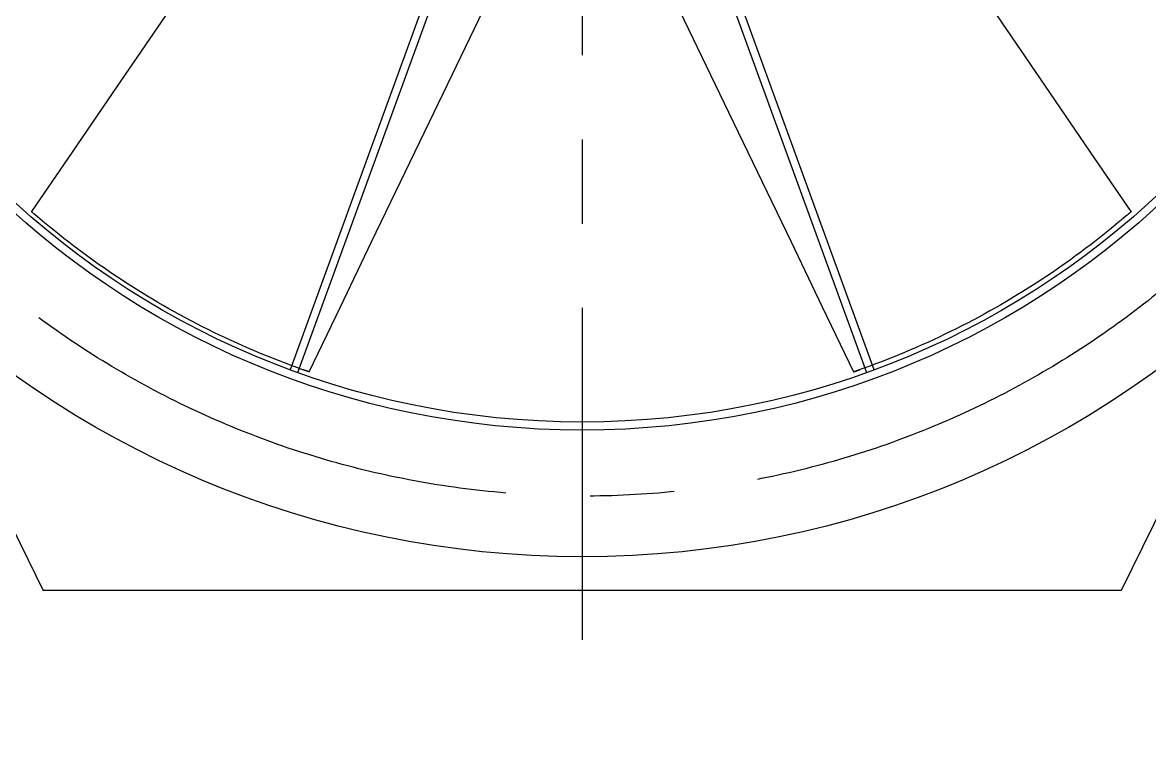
# Model space of a CAD drawing. Header units: millimetres. Extents: x -69382 to 174843, y -46375 to 101648.
# Drawn here: x -65534 to -64698, y -12287 to -11746 of the extents above; entities that cross this region are included whole.
import ezdxf

# ---------------------------------------------------------------- set-up
doc = ezdxf.new("R2010")
doc.units = ezdxf.units.MM
doc.header["$LTSCALE"] = 1000
doc.linetypes.add('A-DASHD01', pattern=[0.75, 0.5, -0.25])
doc.linetypes.add('CENTER2', pattern=[1.125, 0.75, -0.125, 0.125, -0.125])
doc.layers.add('1', color=3, linetype='Continuous')
doc.layers.add('CS-HIDL', color=2, linetype='A-DASHD01')

# ---------------------------------------------------------------- blocks, each defined once
blk = doc.blocks.new('새G')
at = {"color": 3, "linetype": 'Continuous'}
for p, q in [((-216.58, -586.28), (-71.22, -186.89)), ((-65.58, -188.94), (-210.94, -588.33)), ((210.94, -588.33), (65.58, -188.94)), ((71.22, -186.89), (216.58, -586.28))]:
    blk.add_line(p, q, dxfattribs=at)
blk = doc.blocks.new('IMPELLER')
for p, q in [((23328.55, 14191.71), (23328.59, 14191.68)), ((23938.52, 14072.69), (23938.57, 14072.71))]:
    blk.add_line(p, q)
at = {"flags": 128}
for points in [[(23328.55, 14191.71), (23358.72, 14235.86), (23388.88, 14280.02), (23449.18, 14368.36), (23569.77, 14545.06)], [(23903.44, 14545.06), (24024.01, 14368.34), (24084.3, 14280), (24114.47, 14235.84), (24144.65, 14191.69)], [(23720.09, 14458.27), (23627.34, 14265.5), (23580.97, 14169.11), (23557.81, 14120.91), (23534.67, 14072.7)], [(23938.52, 14072.69), (23915.37, 14120.9), (23892.21, 14169.1), (23845.85, 14265.49), (23753.12, 14458.27)], [(23328.59, 14191.68), (23328.61, 14191.65), (23328.64, 14191.62), (23328.67, 14191.58), (23328.71, 14191.54), (23328.76, 14191.5), (23328.81, 14191.45), (23328.86, 14191.4), (23328.91, 14191.35), (23328.96, 14191.3), (23329.02, 14191.25), (23329.08, 14191.2), (23329.13, 14191.15), (23329.19, 14191.1), (23329.25, 14191.05), (23329.31, 14190.99), (23329.37, 14190.94), (23329.43, 14190.89), (23329.49, 14190.84), (23329.55, 14190.78), (23329.61, 14190.73), (23329.67, 14190.68), (23329.73, 14190.63), (23329.79, 14190.58), (23329.85, 14190.53)], [(23329.85, 14190.53), (23329.95, 14190.44), (23330.05, 14190.35), (23330.15, 14190.27), (23330.25, 14190.18), (23330.35, 14190.1), (23330.45, 14190.01), (23330.55, 14189.93), (23330.65, 14189.85), (23330.75, 14189.76), (23330.86, 14189.68), (23330.96, 14189.59), (23331.06, 14189.51), (23331.16, 14189.42), (23331.26, 14189.34), (23331.36, 14189.25), (23331.46, 14189.17), (23331.56, 14189.09), (23331.66, 14189), (23331.76, 14188.92), (23331.86, 14188.84), (23331.96, 14188.75), (23332.06, 14188.67), (23332.16, 14188.59), (23332.26, 14188.5)], [(23943.15, 14074.3), (23947.78, 14075.95), (23952.31, 14077.61), (23956.82, 14079.29), (23961.31, 14081.01), (23965.77, 14082.76), (23970.2, 14084.54), (23974.62, 14086.35), (23979.02, 14088.19), (23983.4, 14090.06), (23987.76, 14091.97), (23992.1, 14093.9), (23996.43, 14095.87), (24000.73, 14097.87), (24005.02, 14099.9), (24009.28, 14101.96), (24013.53, 14104.06), (24017.75, 14106.18), (24021.96, 14108.33), (24026.15, 14110.52), (24030.31, 14112.73), (24034.46, 14114.98), (24038.59, 14117.25), (24042.71, 14119.56), (24046.8, 14121.89), (24050.87, 14124.26), (24054.93, 14126.66), (24058.96, 14129.09), (24062.98, 14131.54), (24066.97, 14134.03), (24070.95, 14136.54), (24074.9, 14139.09), (24078.82, 14141.66), (24082.73, 14144.26), (24086.61, 14146.88), (24090.48, 14149.54), (24094.31, 14152.22), (24098.13, 14154.93), (24101.92, 14157.66), (24105.69, 14160.43), (24109.44, 14163.21), (24113.16, 14166.03), (24116.85, 14168.86), (24120.52, 14171.72), (24124.16, 14174.61), (24127.77, 14177.51), (24131.34, 14180.43), (24134.88, 14183.37), (24138.4, 14186.33), (24141.8, 14189.23), (24144.64, 14191.69)], [(24143.24, 14190.44), (24143.14, 14190.35), (24143.05, 14190.27), (24142.95, 14190.19), (24142.85, 14190.11), (24142.76, 14190.03), (24142.66, 14189.95), (24142.56, 14189.86), (24142.47, 14189.78), (24142.37, 14189.7), (24142.28, 14189.62), (24142.18, 14189.54), (24142.08, 14189.46), (24141.99, 14189.37), (24141.89, 14189.29), (24141.8, 14189.21), (24141.7, 14189.13), (24141.6, 14189.05), (24141.51, 14188.97), (24141.41, 14188.89), (24141.32, 14188.81), (24141.22, 14188.73), (24141.13, 14188.65), (24141.03, 14188.57), (24140.93, 14188.49)], [(24144.61, 14191.66), (24144.58, 14191.63), (24144.55, 14191.6), (24144.51, 14191.56), (24144.46, 14191.52), (24144.41, 14191.47), (24144.36, 14191.42), (24144.31, 14191.37), (24144.25, 14191.32), (24144.19, 14191.27), (24144.13, 14191.21), (24144.07, 14191.16), (24144.01, 14191.1), (24143.94, 14191.05), (24143.88, 14190.99), (24143.82, 14190.94), (24143.75, 14190.88), (24143.69, 14190.82), (24143.62, 14190.77), (24143.56, 14190.71), (24143.5, 14190.66), (24143.43, 14190.6), (24143.37, 14190.55), (24143.3, 14190.49), (24143.24, 14190.44)], [(23332.26, 14188.5), (23336, 14185.32), (23339.7, 14182.22), (23343.41, 14179.16), (23347.15, 14176.13), (23350.89, 14173.14), (23354.65, 14170.19), (23358.43, 14167.27), (23362.22, 14164.38), (23366.03, 14161.53), (23369.86, 14158.7), (23373.71, 14155.91), (23377.58, 14153.15), (23381.46, 14150.42), (23385.36, 14147.73), (23389.28, 14145.06), (23393.22, 14142.43), (23397.17, 14139.83), (23401.13, 14137.27), (23405.12, 14134.73), (23409.12, 14132.23), (23413.14, 14129.76), (23417.18, 14127.32), (23421.23, 14124.91), (23425.3, 14122.54), (23429.39, 14120.19), (23433.49, 14117.88), (23437.61, 14115.6), (23441.75, 14113.35), (23445.9, 14111.13), (23450.06, 14108.95), (23454.24, 14106.8), (23458.43, 14104.68), (23462.63, 14102.6), (23466.85, 14100.55), (23471.08, 14098.53), (23475.32, 14096.55), (23479.57, 14094.6), (23483.84, 14092.68), (23488.12, 14090.8), (23492.4, 14088.95), (23496.7, 14087.13), (23501, 14085.35), (23505.31, 14083.61), (23509.63, 14081.9), (23513.95, 14080.22), (23518.26, 14078.59), (23522.58, 14076.99), (23526.9, 14075.42), (23531.11, 14073.93), (23534.67, 14072.7)], [(23532.88, 14073.29), (23532.76, 14073.33), (23532.64, 14073.37), (23532.52, 14073.42), (23532.4, 14073.46), (23532.28, 14073.5), (23532.16, 14073.54), (23532.05, 14073.59), (23531.93, 14073.63), (23531.81, 14073.67), (23531.69, 14073.71), (23531.57, 14073.76), (23531.45, 14073.8), (23531.33, 14073.84), (23531.22, 14073.88), (23531.1, 14073.93), (23530.98, 14073.97), (23530.86, 14074.01), (23530.74, 14074.05), (23530.63, 14074.1), (23530.51, 14074.14), (23530.39, 14074.18), (23530.27, 14074.22), (23530.16, 14074.27), (23530.04, 14074.31)], [(23534.62, 14072.72), (23534.59, 14072.72), (23534.54, 14072.74), (23534.49, 14072.75), (23534.43, 14072.77), (23534.36, 14072.79), (23534.3, 14072.81), (23534.22, 14072.83), (23534.15, 14072.86), (23534.07, 14072.88), (23534, 14072.91), (23533.92, 14072.93), (23533.84, 14072.96), (23533.76, 14072.98), (23533.68, 14073.01), (23533.6, 14073.04), (23533.52, 14073.07), (23533.44, 14073.09), (23533.36, 14073.12), (23533.28, 14073.15), (23533.2, 14073.18), (23533.12, 14073.2), (23533.04, 14073.23), (23532.96, 14073.26), (23532.88, 14073.29)], [(23938.57, 14072.71), (23938.6, 14072.71), (23938.64, 14072.72), (23938.69, 14072.74), (23938.75, 14072.75), (23938.81, 14072.77), (23938.87, 14072.79), (23938.94, 14072.81), (23939.01, 14072.83), (23939.08, 14072.85), (23939.15, 14072.87), (23939.22, 14072.89), (23939.29, 14072.92), (23939.37, 14072.94), (23939.44, 14072.97), (23939.52, 14072.99), (23939.59, 14073.02), (23939.67, 14073.04), (23939.74, 14073.07), (23939.82, 14073.1), (23939.89, 14073.12), (23939.97, 14073.15), (23940.04, 14073.17), (23940.12, 14073.2), (23940.19, 14073.23)], [(23940.19, 14073.23), (23940.32, 14073.27), (23940.44, 14073.32), (23940.57, 14073.36), (23940.69, 14073.4), (23940.81, 14073.45), (23940.94, 14073.49), (23941.06, 14073.54), (23941.19, 14073.58), (23941.31, 14073.63), (23941.43, 14073.67), (23941.56, 14073.72), (23941.68, 14073.76), (23941.8, 14073.81), (23941.93, 14073.85), (23942.05, 14073.9), (23942.17, 14073.94), (23942.29, 14073.99), (23942.42, 14074.03), (23942.54, 14074.08), (23942.66, 14074.12), (23942.78, 14074.17), (23942.91, 14074.21), (23943.03, 14074.26), (23943.15, 14074.3)]]:
    blk.add_lwpolyline(points, dxfattribs=at)

msp = doc.modelspace()

# ---------------------------------------------------------------- linework, layer by layer
at = {"color": 3}
for p, q in [((-65632.2408, -11936.3543), (-65519.1163, -12167.121)), ((-64605.9918, -11936.3543), (-64719.1163, -12167.121)), ((-64719.1163, -12167.121), (-65519.1163, -12167.121))]:
    msp.add_line(p, q, dxfattribs=at)
msp.add_circle((-65119.1163, -11417.121), 725, dxfattribs=at)
for radius in [631, 625, 625]:
    msp.add_circle((-65119.1163, -11417.121), radius)
at = {"layer": '1', "color": 1, "linetype": 'CENTER2', "ltscale": 0.5}
msp.add_line((-65119.1163, -10269.9109), (-65119.1163, -12203.6544), dxfattribs=at)
msp.add_circle((-65119.1163, -11417.121), 680, dxfattribs=at)
at = {"layer": 'CS-HIDL', "ltscale": 0.5}
msp.add_lwpolyline([(-65119.1163, -12517.121, 1), (-65119.1163, -10317.121, 1)], format="xyb", close=True, dxfattribs=at)

# ---------------------------------------------------------------- block references
at = {"xscale": -1}
for name, p in [('새G', (-65119.1163, -11417.121)), ('IMPELLER', (-41383.157, -26077.5708))]:
    msp.add_blockref(name, p, dxfattribs=at)

doc.saveas('drawing.dxf')
